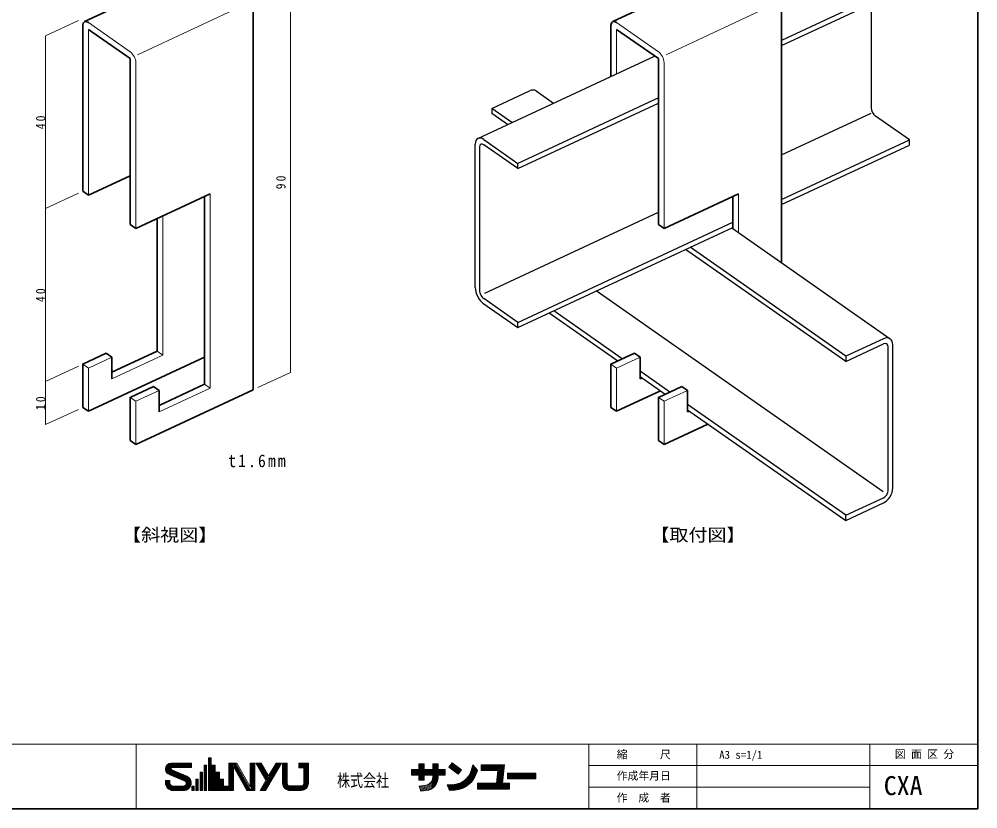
# Model space of a CAD drawing. Units: millimetres on the paper. Extents: x -195 to 195, y -138 to 138.
# Drawn here: x -27.1 to 194.8, y -137.5 to 45.3 of the extents above; entities that cross this region are included whole.
import ezdxf
from ezdxf.enums import TextEntityAlignment as Align

# ---------------------------------------------------------------- set-up
doc = ezdxf.new("R2010")
doc.units = ezdxf.units.MM
for name, color, linetype, lineweight in [('0-2_本体', 7, 'Continuous', 35), ('0-3_野縁受け', 6, 'Continuous', 25), ('0-4_野縁受け2', 6, 'Continuous', 25), ('0-6_ﾋﾞｽ', 4, 'Continuous', 18), ('F-0', 4, 'Continuous', 18)]:
    doc.layers.add(name, color=color, linetype=linetype, lineweight=lineweight)
doc.layers.add('0-8_寸法線', color=7, linetype='Continuous')
doc.styles.add('ＭＳ ゴシック', font='')
doc.styles.get('ＭＳ ゴシック').set_extended_font_data('MS Gothic')

msp = doc.modelspace()

# ---------------------------------------------------------------- linework, layer by layer
at = {"layer": '0-2_本体'}
for p, q in [((-11.974, 44.685), (4.462, 52.35)), ((110.255, 44.685), (126.691, 52.35)), ((27.095, 47.895), (27.095, -40.505)), ((149.323, 47.895), (149.323, -11.102)), ((-12.382, 43.82), (-12.382, 5.42)), ((-11.071, 42.902), (-1.405, 36.134)), ((109.847, 43.82), (109.847, 32.013)), ((111.157, 42.902), (120.823, 36.134)), ((-1.405, 36.134), (-1.405, -2.266)), ((120.823, 36.134), (120.823, -2.266)), ((-1.405, 9.01), (-11.071, 4.502)), ((-12.382, 5.42), (-11.071, 4.502)), ((-0.095, -3.184), (17.125, 4.846)), ((122.134, -3.184), (139.354, 4.846)), ((15.815, -39.236), (15.815, 4.235)), ((138.043, -3.204), (138.043, 4.235)), ((-0.095, -3.184), (-1.405, -2.266)), ((122.134, -3.184), (120.823, -2.266)), ((-11.071, -45.498), (15.815, -32.961)), ((-6.944, -32.044), (-5.633, -32.962)), ((-5.633, -37.962), (-5.633, -32.962)), ((115.284, -32.044), (116.595, -32.962)), ((116.595, -37.962), (116.595, -32.962)), ((5.343, -40.648), (4.033, -39.73)), ((5.343, -44.119), (15.815, -39.236)), ((117.048, -37.751), (116.595, -37.962)), ((127.572, -40.648), (126.261, -39.73)), ((27.095, -40.505), (-0.095, -53.184)), ((5.343, -40.648), (5.343, -45.648)), ((111.157, -45.498), (121.334, -40.752)), ((127.572, -40.648), (127.572, -45.648)), ((-12.382, -44.58), (-11.071, -45.498)), ((109.847, -44.58), (111.157, -45.498)), ((127.572, -45.648), (128.025, -45.437)), ((132.311, -48.438), (122.134, -53.184)), ((-0.095, -53.184), (-1.405, -52.266)), ((122.134, -53.184), (120.823, -52.266))]:
    msp.add_line(p, q, dxfattribs=at)
at = {"layer": '0-2_本体', "color": 4, "lineweight": 18}
for p, q in [((0.332, 37.015), (26.086, 49.025)), ((122.608, 37.038), (148.315, 49.025)), ((-11.071, 44.502), (-1.405, 37.734)), ((111.157, 44.502), (120.823, 37.734)), ((-11.071, 42.902), (-11.071, 4.502)), ((111.157, 42.902), (111.157, 32.624)), ((-0.095, 35.216), (-0.095, -3.184)), ((122.134, 35.216), (122.134, -3.184)), ((17.125, -40.154), (17.125, 4.846)), ((139.354, -4.121), (139.354, 4.846)), ((6.149, -0.272), (6.149, -32.468)), ((6.149, -32.468), (-5.633, -37.962)), ((4.838, -31.55), (6.149, -32.468)), ((116.595, -32.962), (111.157, -35.498)), ((-12.382, -34.58), (-11.071, -35.498)), ((109.847, -34.58), (111.157, -35.498)), ((111.157, -35.498), (111.157, -45.498)), ((17.125, -40.154), (15.815, -39.236)), ((-0.095, -43.184), (5.343, -40.648)), ((5.343, -45.648), (17.125, -40.154)), ((122.134, -43.184), (127.572, -40.648))]:
    msp.add_line(p, q, dxfattribs=at)
at = {"layer": '0-2_本体'}
for points in [[(-5.633, -36.433), (4.838, -31.55), (4.838, -0.883)], [(-12.382, -44.58), (-12.382, -34.58), (-6.944, -32.044)], [(109.847, -44.58), (109.847, -34.58), (115.284, -32.044)], [(-1.405, -52.266), (-1.405, -42.266), (4.033, -39.73)], [(120.823, -52.266), (120.823, -42.266), (126.261, -39.73)]]:
    msp.add_lwpolyline(points, dxfattribs=at)
at = {"layer": '0-2_本体', "color": 4, "lineweight": 18}
for points in [[(-5.633, -32.962), (-11.071, -35.498), (-11.071, -45.498)], [(-0.095, -53.184), (-0.095, -43.184), (-1.405, -42.266)], [(122.134, -53.184), (122.134, -43.184), (120.823, -42.266)]]:
    msp.add_lwpolyline(points, dxfattribs=at)
at = {"layer": '0-2_本体'}
for centre in [(-11.071, 42.902), (111.157, 42.902)]:
    msp.add_ellipse(centre, major_axis=(-0.923, 1.773), ratio=0.525, start_param=5.5020269, end_param=7.0643437, dxfattribs=at)
at = {"layer": '0-2_本体', "color": 4, "lineweight": 18}
for centre in [(-1.405, 36.134), (120.823, 36.134)]:
    msp.add_ellipse(centre, major_axis=(-0.923, 1.773), ratio=0.525, start_param=3.9227511, end_param=5.5020269, dxfattribs=at)
at = {"layer": '0-3_野縁受け', "color": 4, "lineweight": 18}
for p, q in [((35.681, 53.499), (35.681, -36.501)), ((-13.382, 4.954), (-20.973, 1.414)), ((-13.382, -35.046), (-20.973, -38.586)), ((28.141, -40.017), (35.681, -36.501)), ((-13.382, -45.046), (-20.973, -48.586))]:
    msp.add_line(p, q, dxfattribs=at)
at = {"layer": '0-3_野縁受け'}
for p, q in [((82.283, 24.592), (90.984, 28.649)), ((92.566, 28.64), (96.582, 25.828)), ((82.283, 24.592), (82.283, 23.392)), ((86.94, 21.332), (82.283, 24.592)), ((85.911, 20.852), (82.283, 23.392)), ((137.798, -3.032), (174.481, -28.718)), ((164.198, -33.965), (127.127, -8.008)), ((164.198, -32.765), (128.156, -7.528)), ((172.836, -64.127), (106.456, -17.647)), ((95.58, -22.718), (111.451, -33.832)), ((112.48, -33.352), (96.609, -22.239)), ((172.899, -28.708), (164.198, -32.765)), ((164.198, -33.965), (172.899, -29.908)), ((173.986, -63.801), (173.986, -30.601)), ((175.074, -63.294), (175.074, -30.094)), ((164.198, -32.765), (164.198, -33.965)), ((123.457, -41.038), (116.595, -36.233)), ((116.595, -37.433), (122.428, -41.518)), ((164.198, -69.565), (127.572, -43.919)), ((127.572, -45.119), (164.198, -70.765)), ((164.198, -69.565), (172.899, -65.508)), ((164.198, -70.765), (172.899, -66.708)), ((164.198, -70.765), (164.198, -69.565))]:
    msp.add_line(p, q, dxfattribs=at)
at = {"layer": '0-3_野縁受け', "color": 4, "lineweight": 18}
msp.add_lwpolyline([(-13.382, 44.954), (-20.973, 41.414), (-20.973, -48.586)], dxfattribs=at)
at = {"layer": '0-3_野縁受け'}
for centre, major_axis, start_param, end_param in [((90.984, 26.249), (1.541, 2.418), 6.2554677, 7.0702109), ((172.899, -31.108), (1.541, 2.418), 5.4961597, 7.0702109), ((172.899, -31.108), (0.77, 1.209), 5.5026696, 7.0702109), ((172.899, -64.308), (1.541, 2.418), 3.9286183, 5.5026696), ((172.899, -64.308), (0.77, 1.209), 3.9286183, 5.4961597)]:
    msp.add_ellipse(centre, major_axis=major_axis, ratio=0.635, start_param=start_param, end_param=end_param, dxfattribs=at)
at = {"layer": '0-4_野縁受け2'}
for p, q in [((178.909, 54.139), (149.323, 40.343)), ((149.323, 39.143), (178.909, 52.939)), ((170.062, 48.813), (170.062, 24.733)), ((79.065, 17.66), (119.968, 36.733)), ((120.823, 27.053), (88.278, 11.877)), ((88.278, 10.677), (120.823, 25.853)), ((149.323, 13.862), (170.062, 23.533)), ((178.909, 17.339), (171.045, 22.845)), ((78.448, -16.84), (78.448, 16.36)), ((79.431, 15.671), (79.431, -17.529)), ((80.414, 17.383), (88.278, 11.877)), ((88.278, 10.677), (80.414, 16.183)), ((149.323, 3.543), (178.909, 17.339)), ((149.323, 2.343), (178.909, 16.139)), ((178.909, 16.139), (178.909, 17.339)), ((88.278, 10.677), (88.278, 11.877)), ((80.646, -18.162), (120.823, 0.573)), ((88.278, -24.923), (138.043, -1.717)), ((88.278, -26.123), (138.043, -2.917)), ((88.278, -24.923), (80.414, -19.417)), ((80.414, -20.617), (88.278, -26.123)), ((88.278, -26.123), (88.278, -24.923))]:
    msp.add_line(p, q, dxfattribs=at)
for centre, major_axis, start_param, end_param in [((171.045, 24.045), (-0.692, 1.33), 0.7981174, 2.3604342), ((80.414, 14.983), (-1.384, 2.659), 5.5020269, 7.0643437), ((80.414, 14.983), (-0.692, 1.33), 5.5020269, 7.0643437), ((80.414, -18.217), (-1.384, 2.659), 0.7811584, 2.3604342), ((80.414, -18.217), (-0.692, 1.33), 0.7811584, 2.3604342)]:
    msp.add_ellipse(centre, major_axis=major_axis, ratio=0.525, start_param=start_param, end_param=end_param, dxfattribs=at)
at = {"layer": 'F-0', "color": 7, "lineweight": 35}
for p, q in [((194.75, -137.5), (194.75, 137.5)), ((194.75, -132.5), (194.75, -132.5))]:
    msp.add_line(p, q, dxfattribs=at)
at = {"layer": 'F-0'}
for p, q in [((-194.75, -122.5), (194.75, -122.5)), ((0, -122.5), (0, -137.5)), ((104.75, -137.5), (104.75, -122.5)), ((129.75, -137.5), (129.75, -122.5)), ((169.75, -137.5), (169.75, -122.5)), ((16.726, -125.729), (17.326, -125.729)), ((16.726, -133.256), (16.726, -125.729)), ((16.937, -133.256), (16.937, -125.729)), ((17.148, -133.256), (17.148, -125.729)), ((17.326, -127.394), (17.326, -125.729)), ((6.768, -128.316), (8.109, -128.316)), ((6.779, -128.105), (8.137, -128.105)), ((6.791, -128.527), (8.322, -128.527)), ((6.824, -127.894), (12.763, -127.894)), ((6.906, -127.683), (12.763, -127.683)), ((7.035, -127.472), (12.763, -127.472)), ((7.23, -127.261), (12.763, -127.261)), ((7.557, -127.05), (12.763, -127.05)), ((8.1, -126.928), (12.763, -126.928)), ((8.275, -128.508), (11.695, -129.926)), ((8.358, -127.961), (12.763, -127.961)), ((12.763, -127.961), (12.763, -126.928)), ((15.76, -127.394), (16.305, -127.394)), ((15.76, -133.256), (15.76, -127.394)), ((15.971, -133.256), (15.971, -127.394)), ((16.182, -133.256), (16.182, -127.394)), ((16.305, -133.256), (16.305, -127.394)), ((17.326, -127.394), (18.292, -127.394)), ((17.359, -133.256), (17.359, -127.394)), ((17.57, -133.256), (17.57, -127.394)), ((17.781, -133.256), (17.781, -127.394)), ((17.992, -133.256), (17.992, -127.394)), ((18.203, -133.256), (18.203, -127.394)), ((18.292, -129.015), (18.292, -127.394)), ((21.422, -126.928), (23.254, -126.928)), ((21.422, -133.256), (21.422, -126.928)), ((21.633, -133.256), (21.633, -126.928)), ((21.844, -133.256), (21.844, -126.928)), ((22.055, -133.256), (22.055, -126.928)), ((22.26, -126.904), (25.828, -133.256)), ((22.266, -133.256), (22.266, -126.928)), ((22.488, -133.256), (22.488, -127.741)), ((22.488, -127.741), (25.586, -133.256)), ((22.516, -126.928), (26.069, -133.256)), ((22.758, -126.928), (26.312, -133.256)), ((23, -126.928), (26.468, -133.105)), ((23.254, -126.928), (26.352, -132.444)), ((26.352, -132.444), (26.352, -126.928)), ((26.352, -126.928), (27.418, -126.928)), ((26.574, -133.256), (26.574, -126.928)), ((26.785, -133.256), (26.785, -126.928)), ((26.996, -133.256), (26.996, -126.928)), ((27.207, -133.256), (27.207, -126.928)), ((27.418, -133.256), (27.418, -126.928)), ((27.651, -126.928), (28.89, -126.928)), ((27.651, -126.928), (30.028, -130.934)), ((27.896, -126.928), (30.28, -130.945)), ((28.141, -126.928), (30.403, -130.738)), ((28.387, -126.928), (30.526, -130.532)), ((28.632, -126.928), (30.648, -130.325)), ((28.89, -126.928), (30.648, -129.89)), ((28.908, -133.256), (32.664, -126.928)), ((29.153, -133.256), (32.91, -126.928)), ((29.399, -133.256), (33.155, -126.928)), ((29.644, -133.256), (33.4, -126.928)), ((29.889, -133.256), (33.646, -126.928)), ((30.648, -129.89), (32.406, -126.928)), ((32.406, -126.928), (33.646, -126.928)), ((33.879, -131.591), (33.879, -126.928)), ((33.879, -126.928), (34.945, -126.928)), ((34.09, -131.719), (34.09, -126.928)), ((34.301, -131.719), (34.301, -126.928)), ((34.512, -131.719), (34.512, -126.928)), ((34.723, -131.719), (34.723, -126.928)), ((34.945, -131.591), (34.945, -126.928)), ((37.609, -126.928), (39.874, -126.928)), ((37.609, -127.994), (37.609, -126.928)), ((37.609, -127.994), (38.808, -127.994)), ((37.82, -127.994), (37.82, -126.928)), ((38.031, -127.994), (38.031, -126.928)), ((38.242, -127.994), (38.242, -126.928)), ((38.453, -127.994), (38.453, -126.928)), ((38.664, -127.994), (38.664, -126.928)), ((38.808, -131.591), (38.808, -127.994)), ((38.875, -127.994), (38.875, -126.928)), ((39.03, -131.719), (39.03, -126.928)), ((39.241, -131.719), (39.241, -126.928)), ((39.452, -131.719), (39.452, -126.928)), ((39.663, -131.719), (39.663, -126.928)), ((39.874, -131.591), (39.874, -126.928)), ((63.73, -128.373), (65.411, -128.373)), ((63.73, -129.691), (63.73, -128.373)), ((63.73, -128.426), (71.475, -128.426)), ((63.73, -128.637), (71.475, -128.637)), ((65.411, -128.373), (65.411, -127.121)), ((65.411, -127.121), (66.663, -127.121)), ((65.622, -130.845), (65.622, -127.121)), ((65.833, -130.845), (65.833, -127.121)), ((66.043, -130.845), (66.043, -127.121)), ((66.254, -130.845), (66.254, -127.121)), ((66.465, -130.845), (66.465, -127.121)), ((66.663, -128.373), (66.663, -127.121)), ((66.663, -128.373), (68.608, -128.373)), ((68.608, -127.121), (69.86, -127.121)), ((68.608, -128.373), (68.608, -127.121)), ((68.819, -132.531), (68.819, -127.121)), ((69.03, -132.324), (69.03, -127.121)), ((69.241, -132.072), (69.241, -127.121)), ((69.452, -131.751), (69.452, -127.121)), ((69.663, -131.301), (69.663, -127.121)), ((69.86, -128.373), (69.86, -127.121)), ((69.86, -128.373), (71.475, -128.373)), ((71.475, -129.691), (71.475, -128.373)), ((72.359, -127.85), (73.123, -126.857)), ((72.359, -127.85), (74.502, -129.498)), ((72.488, -127.683), (74.63, -129.33)), ((72.617, -127.515), (74.759, -129.163)), ((72.745, -127.348), (74.888, -128.996)), ((72.874, -127.181), (75.016, -128.829)), ((73.003, -127.014), (75.145, -128.662)), ((73.123, -126.857), (75.265, -128.505)), ((74.502, -129.498), (75.265, -128.505)), ((76.895, -129.953), (78.884, -128.496)), ((77.18, -129.484), (78.746, -128.336)), ((77.362, -129.088), (78.608, -128.175)), ((77.487, -128.735), (78.47, -128.014)), ((77.517, -128.636), (77.902, -127.351)), ((77.588, -128.4), (78.333, -127.854)), ((77.688, -128.065), (78.195, -127.693)), ((77.789, -127.729), (78.057, -127.533)), ((77.902, -127.351), (78.952, -128.577)), ((78.798, -129.092), (78.952, -128.577)), ((79.838, -128.604), (79.838, -127.351)), ((79.838, -127.351), (85.208, -127.351)), ((79.838, -127.562), (84.973, -127.562)), ((79.838, -127.773), (84.738, -127.773)), ((79.838, -127.984), (84.503, -127.984)), ((79.838, -128.195), (84.268, -128.195)), ((79.838, -128.406), (84.032, -128.406)), ((79.838, -128.604), (83.679, -128.604)), ((83.357, -131.57), (83.679, -128.604)), ((83.463, -131.689), (83.809, -128.512)), ((83.675, -131.689), (84.032, -128.406)), ((83.888, -131.689), (84.268, -128.195)), ((84.1, -131.689), (84.503, -127.984)), ((84.312, -131.689), (84.738, -127.773)), ((84.524, -131.689), (84.973, -127.562)), ((84.749, -131.57), (85.208, -127.351)), ((104.75, -127.5), (194.75, -127.5)), ((6.848, -128.738), (8.83, -128.738)), ((6.946, -128.949), (9.338, -128.949)), ((7.095, -129.16), (9.847, -129.16)), ((7.324, -129.371), (10.355, -129.371)), ((7.601, -129.526), (11.134, -130.991)), ((7.735, -129.582), (10.864, -129.582)), ((8.243, -129.793), (11.372, -129.793)), ((8.752, -130.003), (11.857, -130.003)), ((9.26, -130.214), (12.162, -130.214)), ((9.769, -130.425), (12.369, -130.425)), ((10.277, -130.636), (12.517, -130.636)), ((10.786, -130.847), (12.625, -130.847)), ((13.829, -130.636), (14.373, -130.636)), ((13.829, -133.256), (13.829, -130.636)), ((14.04, -133.256), (14.04, -130.636)), ((14.251, -133.256), (14.251, -130.636)), ((14.373, -133.256), (14.373, -130.636)), ((14.795, -133.256), (14.795, -129.015)), ((14.795, -129.015), (15.338, -129.015)), ((15.006, -133.256), (15.006, -129.015)), ((15.216, -133.256), (15.216, -129.015)), ((15.338, -133.256), (15.338, -129.015)), ((18.292, -129.015), (19.258, -129.015)), ((18.414, -133.256), (18.414, -129.015)), ((18.625, -133.256), (18.625, -129.015)), ((18.836, -133.256), (18.836, -129.015)), ((19.047, -133.256), (19.047, -129.015)), ((19.258, -130.636), (19.258, -129.015)), ((19.258, -130.636), (20.223, -130.636)), ((19.258, -133.256), (19.258, -130.636)), ((19.469, -133.256), (19.469, -130.636)), ((19.679, -133.256), (19.679, -130.636)), ((19.89, -133.256), (19.89, -130.636)), ((20.101, -133.256), (20.101, -130.636)), ((20.223, -132.257), (20.223, -130.636)), ((63.73, -128.848), (71.475, -128.848)), ((63.73, -129.059), (71.475, -129.059)), ((63.73, -129.27), (71.475, -129.27)), ((63.73, -129.48), (71.475, -129.48)), ((63.73, -129.691), (65.411, -129.691)), ((65.411, -130.845), (65.411, -129.691)), ((65.411, -130.845), (66.663, -130.845)), ((66.663, -129.691), (68.608, -129.691)), ((66.663, -130.845), (66.663, -129.691)), ((68.502, -132.62), (68.502, -130.827)), ((68.608, -130.22), (68.608, -129.691)), ((68.608, -132.62), (68.608, -130.223)), ((69.86, -129.691), (71.475, -129.691)), ((69.86, -130.215), (69.86, -129.691)), ((73.132, -133.235), (78.801, -129.079)), ((73.533, -133.203), (78.687, -129.425)), ((73.939, -133.167), (78.536, -129.797)), ((74.393, -133.096), (78.332, -130.209)), ((74.932, -132.962), (78.042, -130.683)), ((76.271, -130.673), (78.902, -128.744)), ((85.903, -130.548), (85.903, -129.23)), ((85.903, -129.23), (92.495, -129.23)), ((85.903, -129.388), (92.495, -129.388)), ((85.903, -129.599), (92.495, -129.599)), ((85.903, -129.81), (92.495, -129.81)), ((85.903, -130.021), (92.495, -130.021)), ((85.903, -130.232), (92.495, -130.232)), ((85.903, -130.443), (92.495, -130.443)), ((85.903, -130.548), (92.495, -130.548)), ((92.495, -130.548), (92.495, -129.23)), ((6.768, -130.925), (7.8, -130.925)), ((6.768, -131.524), (6.768, -130.925)), ((6.769, -131.058), (7.801, -131.058)), ((6.769, -131.269), (7.801, -131.269)), ((6.769, -131.48), (7.801, -131.48)), ((6.776, -131.691), (7.814, -131.691)), ((6.809, -131.902), (7.896, -131.902)), ((6.871, -132.113), (8.098, -132.113)), ((6.963, -132.324), (12.568, -132.324)), ((7.093, -132.535), (12.438, -132.535)), ((7.272, -132.746), (12.26, -132.746)), ((7.526, -132.957), (12.005, -132.957)), ((7.8, -131.558), (7.8, -130.925)), ((8.466, -132.224), (11, -132.224)), ((11.27, -131.058), (12.699, -131.058)), ((11.29, -132.113), (12.66, -132.113)), ((11.475, -131.269), (12.744, -131.269)), ((11.483, -131.902), (12.721, -131.902)), ((11.554, -131.48), (12.762, -131.48)), ((11.556, -131.691), (12.755, -131.691)), ((12.863, -133.256), (12.863, -132.257)), ((12.863, -132.257), (13.407, -132.257)), ((13.039, -133.256), (13.039, -132.257)), ((13.25, -133.256), (13.25, -132.257)), ((13.407, -133.256), (13.407, -132.257)), ((20.223, -132.257), (21.189, -132.257)), ((20.312, -133.256), (20.312, -132.257)), ((20.523, -133.256), (20.523, -132.257)), ((20.734, -133.256), (20.734, -132.257)), ((20.945, -133.256), (20.945, -132.257)), ((21.156, -133.256), (21.156, -132.257)), ((21.189, -133.256), (21.189, -132.257)), ((28.65, -133.256), (30.028, -130.934)), ((33.879, -131.613), (33.901, -131.613)), ((33.884, -131.719), (34.958, -131.719)), ((33.914, -131.93), (35.049, -131.93)), ((33.972, -132.141), (35.305, -132.141)), ((34.063, -132.351), (39.69, -132.351)), ((34.192, -132.562), (39.561, -132.562)), ((34.372, -132.773), (39.381, -132.773)), ((34.632, -132.984), (39.121, -132.984)), ((35.544, -132.191), (38.209, -132.191)), ((38.448, -132.141), (39.781, -132.141)), ((38.703, -131.93), (39.839, -131.93)), ((38.794, -131.719), (39.869, -131.719)), ((65.462, -132.238), (66.986, -132.048)), ((65.462, -132.238), (65.872, -133.449)), ((65.531, -132.442), (69.313, -131.971)), ((65.6, -132.646), (69.134, -132.206)), ((65.669, -132.85), (68.91, -132.446)), ((65.738, -133.054), (68.617, -132.695)), ((65.807, -133.258), (68.197, -132.96)), ((66.993, -132.047), (69.376, -131.751)), ((67.811, -131.733), (69.35, -131.541)), ((68.101, -131.484), (69.324, -131.332)), ((68.29, -131.248), (69.298, -131.123)), ((71.97, -131.966), (73.555, -131.837)), ((71.97, -131.966), (72.53, -133.284)), ((72.064, -132.187), (72.415, -131.93)), ((72.148, -132.387), (72.816, -131.897)), ((72.233, -132.586), (73.217, -131.865)), ((72.318, -132.785), (73.619, -131.832)), ((72.403, -132.985), (74.05, -131.777)), ((72.487, -133.184), (74.584, -131.648)), ((72.73, -133.268), (75.458, -131.269)), ((75.664, -132.687), (77.559, -131.298)), ((78.949, -132.954), (78.949, -131.57)), ((78.949, -131.57), (83.357, -131.57)), ((78.949, -131.689), (86.397, -131.689)), ((78.949, -131.9), (86.397, -131.9)), ((78.949, -132.111), (86.397, -132.111)), ((78.949, -132.322), (86.397, -132.322)), ((78.949, -132.533), (86.397, -132.533)), ((78.949, -132.744), (86.397, -132.744)), ((78.949, -132.954), (86.397, -132.954)), ((84.749, -131.57), (86.397, -131.57)), ((86.397, -132.954), (86.397, -131.57)), ((104.75, -132.5), (169.75, -132.5)), ((7.952, -133.168), (11.579, -133.168)), ((8.5, -133.256), (11.175, -133.256)), ((12.863, -133.256), (13.407, -133.256)), ((13.829, -133.256), (14.373, -133.256)), ((14.795, -133.256), (15.338, -133.256)), ((15.76, -133.256), (16.305, -133.256)), ((16.726, -133.256), (21.189, -133.256)), ((21.422, -133.256), (22.488, -133.256)), ((25.586, -133.256), (27.418, -133.256)), ((28.65, -133.256), (29.889, -133.256)), ((35.097, -133.195), (38.655, -133.195)), ((35.544, -133.256), (38.209, -133.256)), ((65.872, -133.449), (67.154, -133.289)), ((72.53, -133.284), (73.846, -133.178))]:
    msp.add_line(p, q, dxfattribs=at)
at = {"layer": 'F-0', "color": 7, "lineweight": 35}
msp.add_lwpolyline([(-194.75, 137.5), (-194.75, -137.5), (194.75, -137.5)], dxfattribs=at)
at = {"layer": 'F-0'}
for centre, radius, start, end in [((8.118, -128.279), 1.35, 90.76968, 251.60579), ((8.384, -128.245), 0.284, 92.62549, 247.52919), ((73.281, -127.446), 4.4, 273.5696, 344.30289), ((11.032, -131.525), 1.731, 269.93188, 67.46921), ((66.757, -130.211), 1.851, 277.12369, 0.28418), ((66.757, -130.211), 3.103, 277.45369, 359.92859), ((73.277, -127.442), 5.762, 273.9684, 344.73839), ((8.5, -131.524), 1.732, 179.99979, 270.00009), ((8.466, -131.558), 0.666, 179.99979, 270.00009), ((10.932, -131.592), 0.632, 267.5421, 69.85329), ((35.544, -131.591), 1.665, 179.99979, 270.00009), ((35.544, -131.591), 0.6, 179.99979, 270.00009), ((38.209, -131.591), 0.6, 270.00009, 0), ((38.209, -131.591), 1.665, 270.00009, 0)]:
    msp.add_arc(centre, radius, start, end, dxfattribs=at)

# ---------------------------------------------------------------- texts
at = {"layer": '0-6_ﾋﾞｽ', "color": 7, "style": 'ＭＳ ゴシック', "width": 1.1}
for s, p in [('【斜視図】', (-3.246, -76.453)), ('【取付図】', (118.985, -76.453))]:
    msp.add_text(s, height=2.933, dxfattribs=at).set_placement(p, align=Align.BOTTOM_LEFT)
at = {"layer": '0-8_寸法線', "char_height": 2.199, "attachment_point": 7, "rotation": 90, "style": 'ＭＳ ゴシック'}
for s, insert in [('\\T1.36;\\W0.9;40', (-20.973, 19.789)), ('\\T1.36;\\W0.9;90', (34.599, 5.894)), ('\\T1.36;\\W0.9;40', (-20.973, -20.211)), ('\\T1.36;\\W0.9;10', (-20.973, -45.211))]:
    msp.add_mtext(s, dxfattribs=dict(at, insert=insert))
at = {"layer": '0-8_寸法線', "insert": (21.29, -58.462), "char_height": 2.933, "attachment_point": 7, "style": 'ＭＳ ゴシック'}
msp.add_mtext('\\T1.28;\\W0.9;t1.6mm', dxfattribs=at)
at = {"layer": 'F-0', "color": 7, "style": 'ＭＳ ゴシック'}
for s, height, p in [('縮\u3000\u3000\u3000尺', 1.833, (111.193, -126.398)), ('A3 s=1/1', 1.833, (134.91, -126.451)), ('図 面 区 分', 1.833, (175.538, -126.316)), ('作成年月日', 1.833, (111.193, -131.325)), ('CXA', 4.399, (172.982, -135.647)), ('作\u3000成\u3000者', 1.833, (111.193, -136.398))]:
    msp.add_text(s, height=height, dxfattribs=at).set_placement(p, align=Align.BOTTOM_LEFT)
at = {"layer": 'F-0', "color": 7, "style": 'ＭＳ ゴシック', "width": 0.75}
msp.add_text('株式会社', height=2.933, dxfattribs=at).set_placement((46.49, -133.275), align=Align.BOTTOM_LEFT)

doc.saveas('drawing.dxf')
